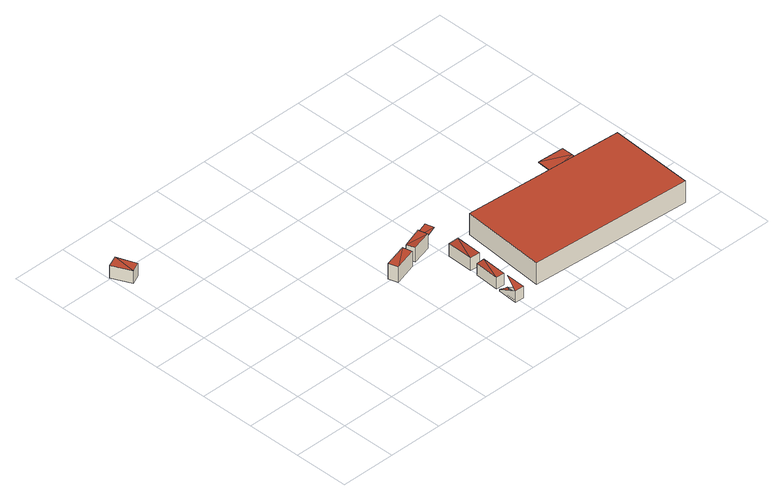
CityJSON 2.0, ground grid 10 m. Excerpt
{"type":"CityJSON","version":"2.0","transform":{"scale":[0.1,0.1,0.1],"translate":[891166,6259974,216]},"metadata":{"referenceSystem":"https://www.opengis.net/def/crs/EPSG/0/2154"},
"CityObjects":{
"building1":{"type":"Building","attributes":{"class":"Building"},"children":["building1-1"]},
"building1-1":{"type":"BuildingPart","parents":["building1"],"geometry":[{"type":"Solid","lod":"2.2","boundaries":[[[[0,1,2]],[[3,0,2]],[[4,5,6,7]],[[2,1,6,7]],[[1,0,5,6]],[[0,3,4,5]],[[3,2,7,4]]]],"semantics":{"surfaces":[{"type":"RoofSurface","rf_azimuth":334.13,"rf_slope":0.578},{"type":"GroundSurface"},{"type":"WallSurface","on_footprint_edge":true}],"values":[[0,0,1,2,2,2,2]]}}]},
"building2":{"type":"Building","attributes":{"class":"Building"},"children":["building2-1"]},
"building2-1":{"type":"BuildingPart","parents":["building2"],"geometry":[{"type":"Solid","lod":"2.2","boundaries":[[[[8,9,10]],[[11,10,9]],[[12,13,14,15]],[[11,9,14,15]],[[9,8,13,14]],[[8,10,12,13]],[[10,11,15,12]]]],"semantics":{"surfaces":[{"type":"RoofSurface","rf_azimuth":310.79,"rf_slope":1.23},{"type":"GroundSurface"},{"type":"WallSurface","on_footprint_edge":true}],"values":[[0,0,1,2,2,2,2]]}}]},
"building3":{"type":"Building","attributes":{"class":"Building"},"children":["building3-1"]},
"building3-1":{"type":"BuildingPart","parents":["building3"],"geometry":[{"type":"MultiSurface","lod":"2.2","boundaries":[[[16,17,18]],[[19,20,21]],[[22,23,24,25]],[[19,21,24,25]],[[21,16,23,24]],[[16,18,22,23]],[[18,19,25,22]]],"semantics":{"surfaces":[{"type":"RoofSurface","rf_azimuth":359.96,"rf_slope":15.86},{"type":"RoofSurface","rf_azimuth":0.288,"rf_slope":1.49},{"type":"GroundSurface"},{"type":"WallSurface","on_footprint_edge":true}],"values":[0,1,2,3,3,3,3]}}]},
"building4":{"type":"Building","attributes":{"class":"Building"},"children":["building4-1"]},
"building4-1":{"type":"BuildingPart","parents":["building4"],"geometry":[{"type":"Solid","lod":"2.2","boundaries":[[[[26,27,28]],[[29,26,28]],[[30,31,32,33]],[[28,27,32,33]],[[27,26,31,32]],[[26,29,30,31]],[[29,28,33,30]]]],"semantics":{"surfaces":[{"type":"RoofSurface","rf_azimuth":196.08,"rf_slope":0.999},{"type":"GroundSurface"},{"type":"WallSurface","on_footprint_edge":true}],"values":[[0,0,1,2,2,2,2]]}}]},
"building5":{"type":"Building","attributes":{"class":"Building"},"children":["building5-1"]},
"building5-1":{"type":"BuildingPart","parents":["building5"],"geometry":[{"type":"Solid","lod":"2.2","boundaries":[[[[34,35,36]],[[37,34,36]],[[38,39,40,41]],[[36,35,40,41]],[[35,34,39,40]],[[34,37,38,39]],[[37,36,41,38]]]],"semantics":{"surfaces":[{"type":"RoofSurface","rf_azimuth":130.44,"rf_slope":1.01},{"type":"GroundSurface"},{"type":"WallSurface","on_footprint_edge":true}],"values":[[0,0,1,2,2,2,2]]}}]},
"building6":{"type":"Building","attributes":{"class":"Building"},"children":["building6-1"]},
"building6-1":{"type":"BuildingPart","parents":["building6"],"geometry":[{"type":"Solid","lod":"2.2","boundaries":[[[[42,43,44]],[[45,42,44]],[[46,47,48,49]],[[44,43,48,49]],[[43,42,47,48]],[[42,45,46,47]],[[45,44,49,46]]]],"semantics":{"surfaces":[{"type":"RoofSurface","rf_azimuth":177.67,"rf_slope":5.12},{"type":"GroundSurface"},{"type":"WallSurface","on_footprint_edge":true}],"values":[[0,0,1,2,2,2,2]]}}]},
"building7":{"type":"Building","attributes":{"class":"Building"},"children":["building7-1"]},
"building7-1":{"type":"BuildingPart","parents":["building7"],"geometry":[{"type":"Solid","lod":"2.2","boundaries":[[[[50,51,52]],[[53,50,52]],[[53,54,55,52]],[[51,55,52]],[[51,50,54,55]],[[50,53,54]]]],"semantics":{"surfaces":[{"type":"RoofSurface","rf_azimuth":73.99,"rf_slope":1.95},{"type":"GroundSurface"},{"type":"WallSurface","on_footprint_edge":true}],"values":[[0,0,1,2,2,2]]}}]},
"building8":{"type":"Building","attributes":{"class":"Building"},"children":["building8-1"]},
"building8-1":{"type":"BuildingPart","parents":["building8"],"geometry":[{"type":"Solid","lod":"2.2","boundaries":[[[[56,57,58,59]],[[60,61,62,63]],[[63,62,58,59]],[[62,61,57,58]],[[61,60,56,57]],[[60,63,59,56]]]],"semantics":{"surfaces":[{"type":"GroundSurface"},{"type":"RoofSurface"},{"type":"WallSurface","on_footprint_edge":true}],"values":[[0,1,2,2,2,2]]}}]},
"building9":{"type":"Building","attributes":{"class":"Building"},"children":["building9-1"]},
"building9-1":{"type":"BuildingPart","parents":["building9"],"geometry":[{"type":"Solid","lod":"2.2","boundaries":[[[[64,65,66]],[[67,66,65]],[[68,66,67]],[[69,68,70]],[[67,70,68]],[[71,72,73,74,75,76,77]],[[67,65,76,77]],[[65,64,75,76]],[[64,66,74,75]],[[66,68,73,74]],[[68,69,72,73]],[[69,70,71,72]],[[70,67,77,71]]]],"semantics":{"surfaces":[{"type":"RoofSurface","rf_azimuth":30,"rf_slope":0.817},{"type":"GroundSurface"},{"type":"WallSurface","on_footprint_edge":true}],"values":[[0,0,0,0,0,1,2,2,2,2,2,2,2]]}}]}
},
"vertices":[
[22,511,26],[2,503,26],[18,468,26],[36,476,26],[36,476,2],[22,511,2],[2,503,2],[18,468,2],
[288,197,41],[293,180,41],[331,209,41],[335,192,41],[331,209,12],[288,197,12],[293,180,12],[335,192,12],
[381,53,20],[379,17,21],[397,52,16],[395,16,39],[397,52,39],[379,17,39],[397,52,17],[381,53,17],[379,17,17],[395,16,17],
[382,60,39],[397,59,39],[399,104,40],[385,105,39],[385,105,17],[382,60,17],[397,59,17],[399,104,17],
[341,212,39],[346,196,40],[382,206,40],[378,223,40],[378,223,12],[341,212,12],[346,196,12],[382,206,12],
[387,121,39],[405,119,40],[407,167,40],[389,168,39],[389,168,15],[387,121,15],[405,119,15],[407,167,15],
[384,241,10],[389,224,10],[428,238,9],[423,254,9],[384,241,9],[389,224,9],
[733,10,14],[743,165,14],[448,184,14],[435,28,14],[733,10,55],[743,165,55],[448,184,55],[435,28,55],
[693,231,15],[645,234,15],[693,211,15],[642,203,16],[692,200,15],[691,191,15],[642,194,16],[642,194,14],[691,191,14],[692,200,14],[693,211,14],[693,231,14],[645,234,14],[642,203,14]
]}
